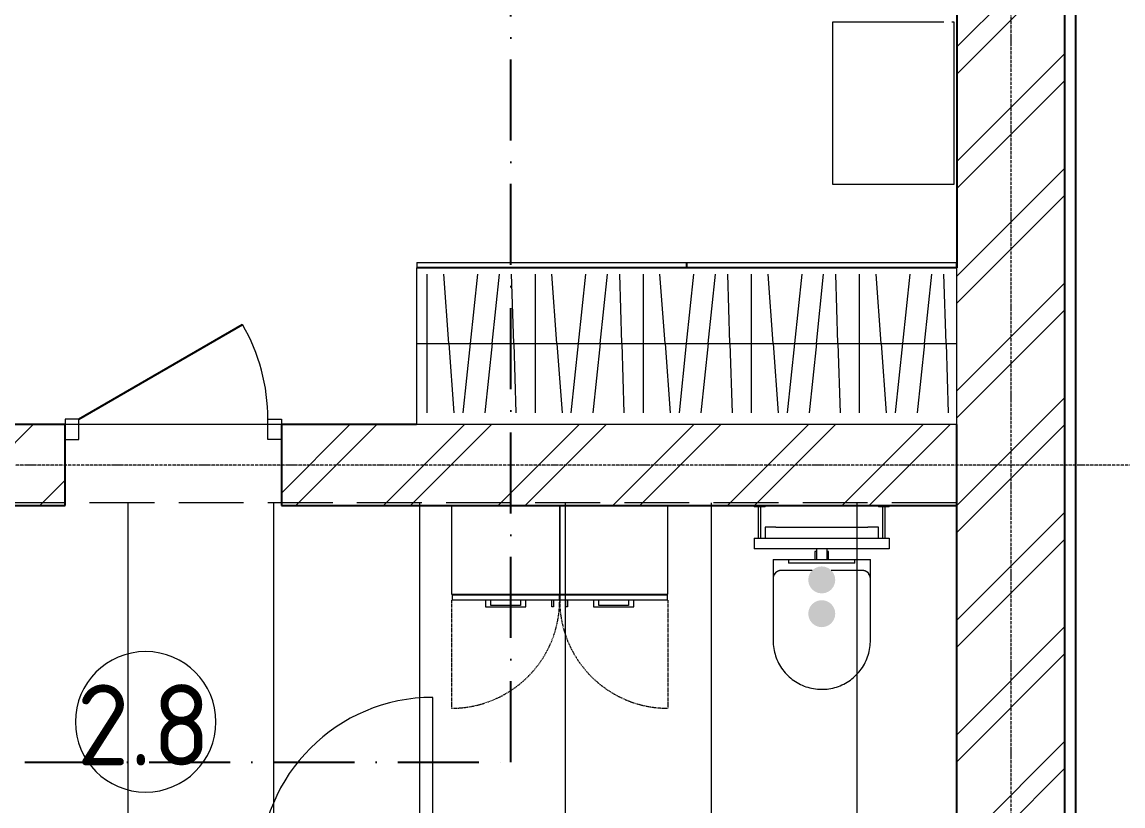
# Model space of a CAD drawing. Header units: millimetres. Extents: x -5016 to 63303, y -6019 to 98943.
# Drawn here: x 16340 to 20415, y 47638 to 50540 of the extents above; entities that cross this region are included whole.
import ezdxf

# ---------------------------------------------------------------- set-up
doc = ezdxf.new("R2010")
doc.units = ezdxf.units.MM
for name, pattern in [('ОВ_ШП', [460, 300, -80, 0, -80]), ('ОВ_ШТРИХ', [330, 240, -90]), ('Осевая 12-2-2', [16, 12, -2, 0, -2]), ('Сверху', [3.96875, 2.38125, -1.5875])]:
    doc.linetypes.add(name, pattern=pattern)
for name, color, linetype, lineweight in [('A-AREA-IDEN', 8, 'Continuous', 13), ('A-DETL-GENF', 9, 'Continuous', 13), ('A-DOOR', 8, 'Continuous', 13), ('A-FLOR', 9, 'Continuous', 13), ('A-WALL', 8, 'Continuous', 13), ('A-WALL-PATT', 8, 'Continuous', 13), ('I-FURN', 9, 'Continuous', 13), ('P-SANR-FIXT', 9, 'Continuous', 13), ('S-GRID', 8, 'Continuous', 13), ('АР_подложка', 8, 'Continuous', 13), ('ТЗ_АР_зоны', 5, 'Continuous', 13), ('ТЗ_АР_марки', 7, 'Continuous', 18)]:
    doc.layers.add(name, color=color, linetype=linetype, lineweight=lineweight)
doc.styles.add('GOST Common', font='GOST_Common.ttf', dxfattribs={"height": 300})
pattern_1 = [(45, (0, 0), (-212.132, 212.132), []), (45, (0, 100), (-212.132, 212.132), [])]

# ---------------------------------------------------------------- blocks, each defined once
blk = doc.blocks.new('INT 18 Шкаф-ящики - INT 18 Шкаф-ящики-1564316-Этаж 2 - Планировка')
at = {"layer": 'I-FURN'}
for p, q in [((300, 350), (-300, 350)), ((-300, 350), (-300, 342)), ((300, -100), (300, 350)), ((-300, 312), (-300, -100)), ((-300, -100), (300, -100))]:
    blk.add_line(p, q, dxfattribs=at)
blk = doc.blocks.new('Дверь-Витраж-Одинарная-Остекление - Дверь-Витраж-Одинарная-Остекление-1564526-Этаж 2 - Планировка')
at = {"layer": 'A-DOOR'}
blk.add_line((320, 20), (320, 640), dxfattribs=at)
blk.add_arc((320, 0), 640, 90, 180, dxfattribs=at)
blk = doc.blocks.new('INT 04 Унитаз - Унитаз подвесной Tece TECEspring K 9700997-1563499-Этаж 2 - Планировка')
at = {"layer": 'A-DETL-GENF', "true_color": 0x0000ff}
blk.add_hatch(color=5, dxfattribs=at).paths.add_polyline_path([(0, -125), (12.9, -123.3), (25, -118.3), (35.4, -110.4), (43.3, -100), (48.3, -87.9), (50, -75), (48.3, -62.1), (43.3, -50), (35.4, -39.6), (25, -31.7), (12.9, -26.7), (0, -25), (-12.9, -26.7), (-25, -31.7), (-35.4, -39.6), (-43.3, -50), (-48.3, -62.1), (-50, -75), (-48.3, -87.9), (-43.3, -100), (-35.4, -110.4), (-25, -118.3), (-12.9, -123.3)])
at = {"layer": 'A-DETL-GENF', "true_color": 0x008000}
blk.add_hatch(color=96, dxfattribs=at).paths.add_polyline_path([(0, -250), (12.9, -248.3), (25, -243.3), (35.4, -235.4), (43.3, -225), (48.3, -212.9), (50, -200), (48.3, -187.1), (43.3, -175), (35.4, -164.6), (25, -156.7), (12.9, -151.7), (0, -150), (-12.9, -151.7), (-25, -156.7), (-35.4, -164.6), (-43.3, -175), (-48.3, -187.1), (-50, -200), (-48.3, -212.9), (-43.3, -225), (-35.4, -235.4), (-25, -243.3), (-12.9, -248.3)])
at = {"layer": 'P-SANR-FIXT'}
for p, q in [((-180, 0), (-180, -300)), ((-180, 0), (-180, 0)), ((-180, 0), (-123, 0)), ((-180, 0), (-180, -70)), ((-25, 30), (-25, 0)), ((-20.2, 30), (-25, 30)), ((25, 30), (20.2, 30)), ((25, 0), (25, 30)), ((180, -300), (180, 0)), ((-35.6, -40), (-150, -40)), ((150, -40), (35.4, -40)), ((123, 0), (180, 0)), ((180, 0), (180, 0)), ((180, -70), (180, 0)), ((-180, -70), (-180, -300)), ((180, -300), (180, -70))]:
    blk.add_line(p, q, dxfattribs=at)
at = {"layer": 'P-SANR-FIXT', "flags": 128}
for points in [[(-150, -40), (-151.2, -40), (-152.4, -40.1), (-153.6, -40.2), (-154.8, -40.4), (-156, -40.6), (-157.1, -40.9), (-158.3, -41.2), (-159.4, -41.5), (-160.6, -41.9), (-161.7, -42.4), (-162.8, -42.9), (-163.9, -43.4), (-164.9, -44), (-165.9, -44.6), (-166.9, -45.2), (-167.9, -45.9), (-168.9, -46.7), (-169.8, -47.4), (-170.7, -48.3), (-171.5, -49.1), (-172.3, -50), (-173.1, -50.9), (-173.9, -51.8), (-174.6, -52.8), (-175.2, -53.8), (-175.9, -54.8), (-176.5, -55.9), (-177, -56.9), (-177.5, -58), (-178, -59.1), (-178.4, -60.3), (-178.7, -61.4), (-179.1, -62.6), (-179.3, -63.7), (-179.6, -64.9), (-179.7, -66.1), (-179.9, -67.3), (-180, -68.5), (-180, -69.7), (-180, -70)], [(180, -70), (180, -68.8), (179.9, -67.6), (179.8, -66.4), (179.6, -65.2), (179.4, -64), (179.1, -62.9), (178.8, -61.7), (178.5, -60.6), (178.1, -59.4), (177.6, -58.3), (177.1, -57.2), (176.6, -56.1), (176, -55.1), (175.4, -54.1), (174.8, -53.1), (174.1, -52.1), (173.3, -51.1), (172.6, -50.2), (171.7, -49.3), (170.9, -48.5), (170, -47.7), (169.1, -46.9), (168.2, -46.1), (167.2, -45.4), (166.2, -44.8), (165.2, -44.1), (164.1, -43.5), (163.1, -43), (162, -42.5), (160.9, -42), (159.7, -41.6), (158.6, -41.3), (157.4, -40.9), (156.3, -40.7), (155.1, -40.4), (153.9, -40.3), (152.7, -40.1), (151.5, -40), (150.3, -40), (150, -40)], [(-180, -300), (-179.9, -307.2), (-179.4, -314.4), (-178.7, -321.5), (-177.7, -328.7), (-176.4, -335.8), (-174.8, -342.8), (-173, -349.7), (-170.9, -356.6), (-168.5, -363.4), (-165.8, -370.1), (-162.9, -376.7), (-159.7, -383.1), (-156.2, -389.4), (-152.5, -395.6), (-148.6, -401.6), (-144.4, -407.5), (-140, -413.2), (-135.3, -418.7), (-130.5, -424), (-125.4, -429.1), (-120.1, -434), (-114.7, -438.7), (-109, -443.2), (-103.2, -447.5), (-97.3, -451.5), (-91.1, -455.2), (-84.8, -458.8), (-78.4, -462), (-71.9, -465), (-65.2, -467.8), (-58.5, -470.2), (-51.6, -472.4), (-44.7, -474.4), (-37.7, -476), (-30.6, -477.4), (-23.5, -478.5), (-16.3, -479.3), (-9.1, -479.8), (-1.9, -480), (5.3, -479.9), (12.4, -479.6), (19.6, -478.9), (26.8, -478), (33.9, -476.8), (40.9, -475.3), (47.9, -473.5), (54.8, -471.5), (61.6, -469.1), (68.3, -466.5), (74.9, -463.7), (81.4, -460.5), (87.7, -457.2), (94, -453.5), (100, -449.6), (105.9, -445.5), (111.7, -441.2), (117.2, -436.6), (122.6, -431.8), (127.8, -426.8), (132.7, -421.6), (137.5, -416.2), (142, -410.6), (146.3, -404.8), (150.4, -398.9), (154.2, -392.8), (157.8, -386.5), (161.2, -380.2), (164.2, -373.7), (167.1, -367), (169.6, -360.3), (171.9, -353.5), (173.9, -346.6), (175.6, -339.6), (177, -332.5), (178.2, -325.4), (179.1, -318.3), (179.7, -311.1), (180, -303.9), (180, -300)], [(-180, -300), (-179.9, -307.2), (-179.5, -314.4), (-178.8, -321.6), (-177.7, -328.7), (-176.5, -335.8), (-174.9, -342.8), (-173, -349.8), (-170.9, -356.6), (-168.5, -363.4), (-165.8, -370.1), (-162.9, -376.7), (-159.7, -383.1), (-156.2, -389.5), (-152.5, -395.6), (-148.6, -401.7), (-144.4, -407.5), (-140, -413.2), (-135.4, -418.7), (-130.5, -424), (-125.4, -429.2), (-120.2, -434.1), (-114.7, -438.8), (-109.1, -443.2), (-103.3, -447.5), (-97.3, -451.5), (-91.1, -455.3), (-84.9, -458.8), (-78.4, -462.1), (-71.9, -465.1), (-65.2, -467.8), (-58.5, -470.3), (-51.6, -472.5), (-44.7, -474.4), (-37.7, -476.1), (-30.6, -477.4), (-23.5, -478.5), (-16.3, -479.3), (-9.1, -479.8), (-1.9, -480), (5.3, -480), (12.4, -479.6), (19.6, -479), (26.8, -478), (33.9, -476.8), (40.9, -475.3), (47.9, -473.6), (54.8, -471.5), (61.6, -469.2), (68.3, -466.6), (74.9, -463.7), (81.4, -460.6), (87.8, -457.2), (94, -453.6), (100.1, -449.7), (106, -445.6), (111.7, -441.2), (117.3, -436.6), (122.6, -431.8), (127.8, -426.8), (132.8, -421.6), (137.5, -416.2), (142.1, -410.6), (146.4, -404.8), (150.4, -398.9), (154.3, -392.8), (157.9, -386.6), (161.2, -380.2), (164.3, -373.7), (167.1, -367), (169.6, -360.3), (171.9, -353.5), (173.9, -346.6), (175.6, -339.6), (177.1, -332.5), (178.2, -325.4), (179.1, -318.3), (179.7, -311.1), (180, -303.9), (180, -300)]]:
    blk.add_lwpolyline(points, dxfattribs=at)
at = {"layer": 'P-SANR-FIXT'}
for centre, start, end in [((-150, -70), 90, 180), ((150, -70), 360, 90)]:
    blk.add_arc(centre, 30, start, end, dxfattribs=at)
blk = doc.blocks.new('INT 04 Инсталяция - Комплект для установки подвесного унитаза_ TECEnov-1563503-Этаж 2 - Планировка')
at = {"layer": 'P-SANR-FIXT'}
for p, q in [((-25, 30), (-25, 0)), ((25, 0), (25, 30))]:
    blk.add_line(p, q, dxfattribs=at)
blk = doc.blocks.new('INT 04 Инсталляция для унитаза - Инсталляция для унитаза-1566561-Этаж 2 - Планировка')
at = {"layer": 'P-SANR-FIXT'}
for p, q in [((-250, 0), (-250, -5)), ((-210, -5), (-210, 0)), ((210, 0), (210, -5)), ((250, -5), (250, 0)), ((-210, -5), (-250, -5)), ((-235, -5), (-235, -120)), ((-225, -120), (-225, -5)), ((250, -5), (210, -5)), ((225, -5), (225, -120)), ((235, -120), (235, -5)), ((-210, -80), (-210, -120)), ((-170, -80), (-210, -80)), ((-170, -80), (170, -80)), ((210, -80), (170, -80)), ((210, -120), (210, -80)), ((-250, -120), (250, -120)), ((-250, -120), (-250, -160)), ((250, -120), (250, -160)), ((250, -160), (-250, -160)), ((-20, -160), (-20, -200)), ((20, -200), (20, -160))]:
    blk.add_line(p, q, dxfattribs=at)
blk = doc.blocks.new('INT 04 К - Клавиша с двумя прямоугольными кнопками-1566562-Этаж 2 - Планировка')
at = {"layer": 'P-SANR-FIXT'}
for p, q in [((0, 0), (246, 0)), ((0, 0), (0, -13)), ((246, -13), (246, 0)), ((246, -13), (0, -13))]:
    blk.add_line(p, q, dxfattribs=at)
blk = doc.blocks.new('INT 18 Книжный шкаф - INT 18 Книжный шкаф-1564555-Этаж 2 - Планировка')
at = {"layer": 'I-FURN'}
for p, q in [((-200, 200), (-200, -128)), ((200, 200), (-200, 200)), ((200, -128), (200, 200)), ((-200, -128), (200, -128)), ((-198.5, -130), (198.5, -130)), ((-198.5, -130), (-198.5, -150)), ((198.5, -150), (-198.5, -150)), ((-75, -150), (-75, -175)), ((-55, -170), (-55, -150)), ((55, -150), (55, -170)), ((75, -175), (75, -150)), ((170.75, -175), (170.75, -150)), ((177.75, -150), (177.75, -175)), ((198.5, -130), (198.5, -150)), ((-75, -175), (75, -175)), ((55, -170), (-55, -170)), ((177.75, -175), (170.75, -175))]:
    blk.add_line(p, q, dxfattribs=at)
at = {"layer": 'I-FURN', "color": 8, "linetype": 'Сверху', "true_color": 0x808080}
blk.add_line((-200, -150), (-200, -550), dxfattribs=at)
at = {"layer": 'I-FURN', "linetype": 'Сверху'}
blk.add_line((198.5, -150), (200, -150), dxfattribs=at)
blk.add_line((198.5, -150), (200, -150), dxfattribs=at)
at = {"layer": 'I-FURN', "color": 8, "linetype": 'Сверху', "true_color": 0x808080}
blk.add_arc((-200, -150), 400, 270, 360, dxfattribs=at)
blk = doc.blocks.new('INT 18 Книжный шкаф - INT 18 Книжный шкаф-1564713-Этаж 2 - Планировка')
at = {"layer": 'I-FURN', "color": 8, "linetype": 'Сверху', "true_color": 0x808080}
blk.add_line((-200, 150), (-200, 550), dxfattribs=at)
at = {"layer": 'I-FURN'}
for p, q in [((-75, 175), (-75, 150)), ((75, 175), (-75, 175)), ((-55, 150), (-55, 170)), ((-55, 170), (55, 170)), ((55, 170), (55, 150)), ((75, 150), (75, 175)), ((170.75, 150), (170.75, 175)), ((170.75, 175), (177.75, 175)), ((177.75, 175), (177.75, 150)), ((200, 128), (-200, 128)), ((-200, 128), (-200, -200)), ((-198.5, 150), (198.5, 150)), ((-198.5, 150), (-198.5, 130)), ((198.5, 130), (-198.5, 130)), ((198.5, 150), (198.5, 130)), ((200, -200), (200, 128)), ((-200, -200), (200, -200))]:
    blk.add_line(p, q, dxfattribs=at)
at = {"layer": 'I-FURN', "linetype": 'Сверху'}
blk.add_line((198.5, 150), (200, 150), dxfattribs=at)
blk.add_line((198.5, 150), (200, 150), dxfattribs=at)
at = {"layer": 'I-FURN', "color": 8, "linetype": 'Сверху', "true_color": 0x808080}
blk.add_arc((-200, 150), 400, 0, 90, dxfattribs=at)
blk = doc.blocks.new('INT 19 Дверь межкомнатная одностворчатая - 800х 2070 _800_ Глухое П-НАР-1569050-Этаж 2 - Планировка')
at = {"layer": 'A-DOOR', "lineweight": 25}
blk.add_line((-350, 170), (256.2, 520), dxfattribs=at)
at = {"layer": 'A-DOOR'}
for p, q in [((-350, 170), (-400, 170)), ((-400, 170), (-400, 95)), ((-350, 95), (-350, 170)), ((350, 95), (350, 170)), ((350, 170), (400, 170)), ((400, 170), (400, 95)), ((-400, 95), (-350, 95)), ((400, 95), (350, 95))]:
    blk.add_line(p, q, dxfattribs=at)
blk.add_arc((-350, 170), 700, 360, 30, dxfattribs=at)
blk = doc.blocks.new('INT 18 Шкаф - INT 18 Шкаф-1566237-Этаж 2 - Планировка')
at = {"layer": 'A-DETL-GENF'}
for p, q in [((-960, -307), (-960, 207)), ((-880, -50), (-898.8, 207)), ((-800, -50), (-773, 207)), ((-720, -50), (-693, 207)), ((-640, -50), (-647.9, 207)), ((-560, -307), (-560, 207)), ((-480, -50), (-498.8, 207)), ((-400, -50), (-373, 207)), ((-320, -50), (-293, 207)), ((-240, -50), (-247.9, 207)), ((-160, -307), (-160, 207)), ((-80, -50), (-98.8, 207)), ((0, -50), (27, 207)), ((80, -50), (107, 207)), ((160, -50), (152.1, 207)), ((240, -307), (240, 207)), ((320, -50), (301.2, 207)), ((400, -50), (427, 207)), ((480, -50), (507, 207)), ((560, -50), (552.1, 207)), ((640, -307), (640, 207)), ((720, -50), (701.2, 207)), ((800, -50), (827, 207)), ((880, -50), (907, 207)), ((960, -50), (952.1, 207)), ((-1000, -50), (-600, -50)), ((-880, -50), (-861.2, -307)), ((-827, -307), (-800, -50)), ((-720, -50), (-747, -307)), ((-640, -50), (-632.1, -307)), ((-600, -50), (-200, -50)), ((-480, -50), (-461.2, -307)), ((-427, -307), (-400, -50)), ((-320, -50), (-347, -307)), ((-240, -50), (-232.1, -307)), ((-200, -50), (200, -50)), ((-80, -50), (-61.2, -307)), ((-27, -307), (0, -50)), ((80, -50), (53, -307)), ((160, -50), (167.9, -307)), ((200, -50), (600, -50)), ((320, -50), (338.8, -307)), ((373, -307), (400, -50)), ((480, -50), (453, -307)), ((560, -50), (567.9, -307)), ((600, -50), (1000, -50)), ((720, -50), (738.8, -307)), ((773, -307), (800, -50)), ((880, -50), (853, -307)), ((960, -50), (967.9, -307))]:
    blk.add_line(p, q, dxfattribs=at)
at = {"layer": 'I-FURN'}
for p, q in [((-998.5, 250), (-0.8, 250)), ((-998.5, 250), (-998.5, 232)), ((-0.8, 232), (-0.8, 250)), ((0.8, 250), (998.5, 250)), ((0.8, 250), (0.8, 232)), ((998.5, 232), (998.5, 250)), ((-1000, 230), (-1000, -350)), ((-1000, 230), (1000, 230)), ((-0.8, 232), (-998.5, 232)), ((998.5, 232), (0.8, 232)), ((1000, -350), (1000, 230)), ((1000, -350), (-1000, -350))]:
    blk.add_line(p, q, dxfattribs=at)
blk = doc.blocks.new('INT Марка помещения - Номер помещения _ Площадь _ Имя-1615504-Этаж 2 - Планировка')
at = {"layer": 'A-AREA-IDEN'}
for start, end in [(360, 180), (180, 360)]:
    blk.add_arc((0, 0), 2.6, start, end, dxfattribs=at)
blk = doc.blocks.new('АР_plan2')
at = {"layer": 'A-WALL-PATT', "lineweight": 9}
h = blk.add_hatch(dxfattribs=at)
h.set_pattern_fill('FP_1', color=256, style=0, pattern_type=2)
h.set_pattern_definition(pattern_1)
h.paths.add_polyline_path([(22368.2, 11122.6), (22368.2, 18672.6), (21968.2, 18672.6), (21968.2, 11122.6), (22067.3, 11122.6)])
h = blk.add_hatch(dxfattribs=at)
h.set_pattern_fill('FP_1', color=256, style=0, pattern_type=2)
h.set_pattern_definition(pattern_1)
h.paths.add_polyline_path([(21968.2, 13422.6), (21968.2, 13722.6), (19468.2, 13722.6), (19468.2, 13422.6), (21706.3, 13422.6)])
h.paths.add_polyline_path([(18668.2, 13422.6), (18668.2, 13722.6), (14868.2, 13722.6), (14868.2, 13422.6), (18096, 13422.6)])
at = {"layer": 'A-FLOR'}
blk.add_line((19468.2, 13722.6), (18668.2, 13722.6), dxfattribs=at)
at = {"layer": 'A-WALL', "lineweight": 25}
for p, q in [((22408.2, 10682.6), (22408.2, 20412.6)), ((22368.2, 10722.6), (22368.2, 20372.6)), ((21968.2, 18272.6), (21968.2, 14302.6)), ((18668.2, 13722.6), (17768.2, 13722.6)), ((18668.2, 13422.6), (18668.2, 13722.6)), ((19968.2, 13722.6), (19468.2, 13722.6)), ((19468.2, 13722.6), (19468.2, 13422.6)), ((21968.2, 11142.6), (21968.2, 13722.6)), ((16947.2, 13422.6), (18668.2, 13422.6)), ((19468.2, 13422.6), (21968.2, 13422.6))]:
    blk.add_line(p, q, dxfattribs=at)
at = {"layer": 'S-GRID', "color": 251, "linetype": 'Осевая 12-2-2', "true_color": 0x646464}
for p, q in [((22168.2, 22574.8), (22168.2, -1346.2)), ((23375.6, 13572.6), (-1176.1, 13572.6))]:
    blk.add_line(p, q, dxfattribs=at)
at = {"layer": 'A-AREA-IDEN', "xscale": 99.99999999999993, "yscale": 99.99999999999993, "zscale": 99.99999999999993}
blk.add_blockref('INT Марка помещения - Номер помещения _ Площадь _ Имя-1615504-Этаж 2 - Планировка', (18965.8, 12622.1), dxfattribs=at)
at = {"layer": 'A-DOOR', "lineweight": 25}
blk.add_blockref('INT 19 Дверь межкомнатная одностворчатая - 800х 2070 _800_ Глухое П-НАР-1569050-Этаж 2 - Планировка', (19068.2, 13572.6), dxfattribs=at)
at = {"layer": 'A-DOOR'}
blk.add_blockref('Дверь-Витраж-Одинарная-Остекление - Дверь-Витраж-Одинарная-Остекление-1564526-Этаж 2 - Планировка', (19708.2, 12072.6), dxfattribs=at)
at = {"layer": 'I-FURN'}
for name, p, rotation in [('INT 18 Шкаф-ящики - INT 18 Шкаф-ящики-1564316-Этаж 2 - Планировка', (21607.8, 14912.6), 269.9999999999987), ('INT 18 Книжный шкаф - INT 18 Книжный шкаф-1564713-Этаж 2 - Планировка', (20698.2, 13222.6), 180)]:
    blk.add_blockref(name, p, dxfattribs=dict(at, rotation=rotation))
for name, p in [('INT 18 Шкаф - INT 18 Шкаф-1566237-Этаж 2 - Планировка', (20968.2, 14072.6)), ('INT 18 Книжный шкаф - INT 18 Книжный шкаф-1564555-Этаж 2 - Планировка', (20298.2, 13222.6))]:
    blk.add_blockref(name, p, dxfattribs=at)
at = {"layer": 'P-SANR-FIXT'}
for name, p in [('INT 04 Инсталляция для унитаза - Инсталляция для унитаза-1566561-Этаж 2 - Планировка', (21468.2, 13422.6)), ('INT 04 Унитаз - Унитаз подвесной Tece TECEspring K 9700997-1563499-Этаж 2 - Планировка', (21468.2, 13222.6)), ('INT 04 Инсталяция - Комплект для установки подвесного унитаза_ TECEnov-1563503-Этаж 2 - Планировка', (21468.2, 13222.6)), ('INT 04 К - Клавиша с двумя прямоугольными кнопками-1566562-Этаж 2 - Планировка', (21345.2, 13222.6))]:
    blk.add_blockref(name, p, dxfattribs=at)
at = {"layer": 'A-AREA-IDEN', "insert": (18710.4, 12760.8), "char_height": 300, "width": 625.316, "attachment_point": 1, "style": 'GOST Common'}
blk.add_mtext('2.8', dxfattribs=at)

msp = doc.modelspace()

# ---------------------------------------------------------------- block references
at = {"layer": 'АР_подложка'}
msp.add_blockref('АР_plan2', (-2168, 35327), dxfattribs=at)

# ---------------------------------------------------------------- next in the draw order: hatches: boundary and pattern name
at = {"layer": 'ТЗ_АР_зоны'}
h = msp.add_hatch(dxfattribs=at)
h.set_pattern_fill('ANSI31', scale=170, angle=45)
h.paths.add_polyline_path([(12700, 46460), (19800, 46460), (19800, 48760), (12700, 48760)])

# ---------------------------------------------------------------- next in the draw order: linework, layer by layer
at = {"layer": 'ТЗ_АР_зоны', "linetype": 'ОВ_ШТРИХ'}
msp.add_lwpolyline([(12700, 46460), (19800, 46460), (19800, 48760), (12700, 48760)], close=True, dxfattribs=at)
at = {"layer": 'ТЗ_АР_марки', "linetype": 'ОВ_ШП', "lineweight": 25}
msp.add_lwpolyline([(11750, 47800), (18150, 47800), (18150, 53750), (11750, 53750)], close=True, dxfattribs=at)

doc.saveas('drawing.dxf')
